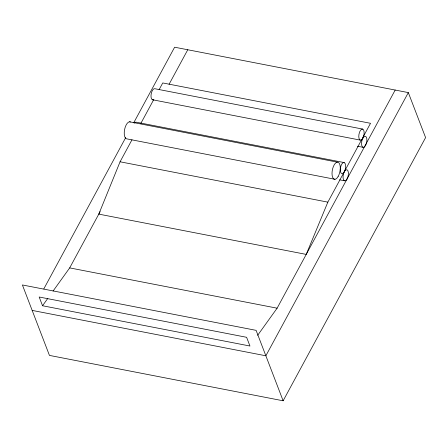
<?xml version="1.0" encoding="UTF-8"?>
<svg xmlns="http://www.w3.org/2000/svg" width="448" height="448" viewBox="0 0 448 448"><rect width="100%" height="100%" fill="white"/><g stroke="black" fill="none" stroke-linecap="round" stroke-linejoin="round"><path stroke-width="0.67" d="M131.981 139.787L120.07 161.79L98.795 214.122L306.225 254.402L327.846 202.138L361.592 139.798M43.814 288.882L125.703 137.609M133.689 122.847L174.63 47.208L408.324 92.596L425.6 137.592L283.136 400.792L49.442 355.404L22.4 284.962L256.094 330.35L283.136 400.792M140.913 123.284L153.815 99.45M159.107 89.673L162.747 82.947L370.524 123.301L362.583 137.967M53.071 291.06L69.686 267.898L100.128 211.658M169.103 84.235L187.762 49.762M257.662 335.3L277.116 308.185L395.192 90.042M408.324 92.596L265.86 355.79L32.166 310.408M42.532 305.749L39.178 297.013L246.607 337.299L249.962 346.03L42.532 305.749L47.802 298.402M362.762 129.108A5.662 2.509 -79 0 0 358.775 136.478A5.662 2.509 -79 0 0 362.846 138.202A5.662 2.509 -79 0 0 362.762 129.108L154.986 88.754A5.662 2.509 -79 0 0 151.183 93.974A5.662 2.509 -79 0 0 153.031 99.803M152.376 99.73L360.158 140.084M357.437 146.227L362.925 147.291M344.254 162.59A5.662 2.509 -79 0 0 340.262 169.96A5.662 2.509 -79 0 0 344.333 171.679A5.662 2.509 -79 0 0 344.254 162.59L136.478 122.237A5.662 2.509 -79 0 0 134.434 123.144M129.534 121.789L337.31 162.137M339.612 179.844L344.417 180.774M334.981 179.29L127.198 138.942A8.714 3.858 -79 0 1 124.583 129.595A8.714 3.858 -79 0 1 130.519 121.985M120.07 161.79L327.846 202.138M69.686 267.898L277.116 308.185M338.128 176.529A8.714 3.858 -79 0 0 338.302 162.338A8.714 3.858 -79 0 0 332.013 173.275A8.714 3.858 -79 0 0 338.128 176.529M347.105 178.892A5.662 2.509 -79 0 0 347.021 169.798A5.662 2.509 -79 0 0 343.034 177.173A5.662 2.509 -79 0 0 347.105 178.892M365.613 145.41A5.662 2.509 -79 0 0 365.529 136.315A5.662 2.509 -79 0 0 361.542 143.69A5.662 2.509 -79 0 0 365.613 145.41"/></g></svg>
